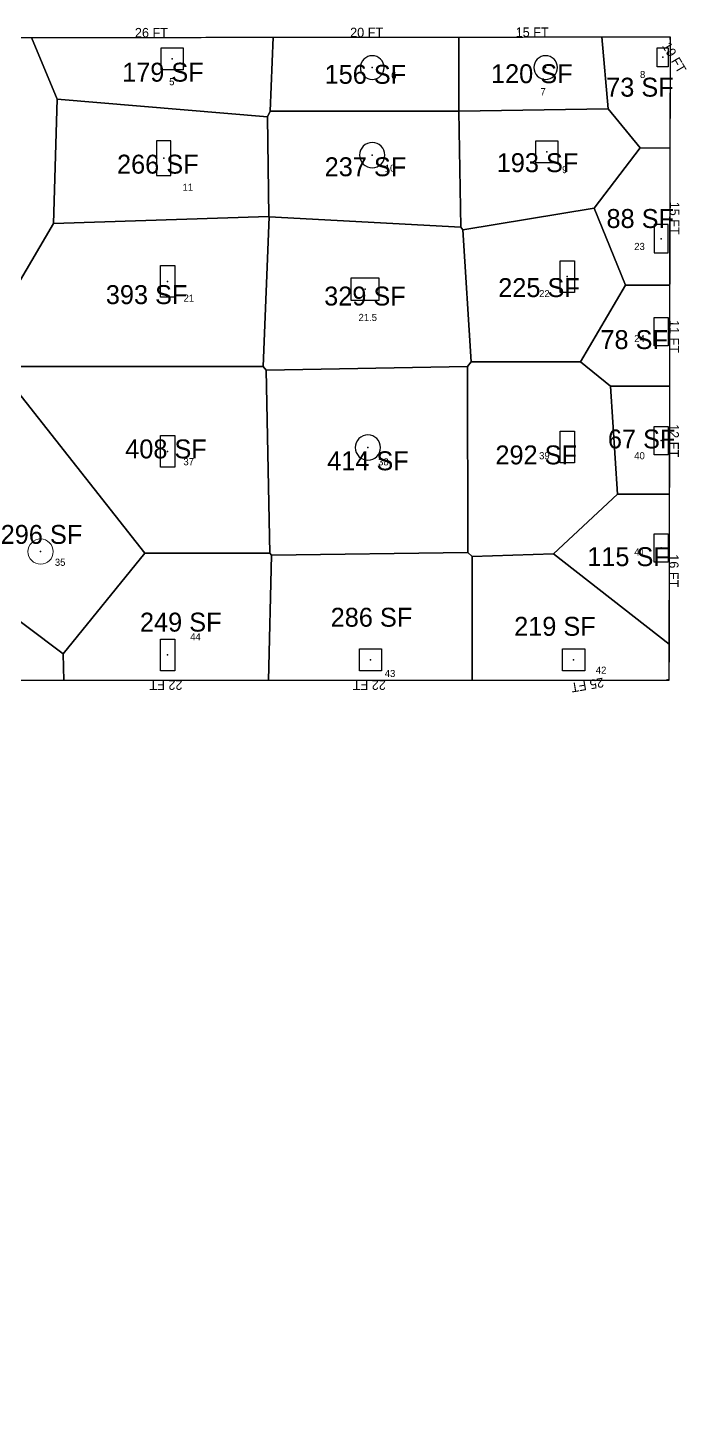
# Model space of a CAD drawing. Header units: metres. Extents: x 29 to 12657, y -13 to 49076.
# Drawn here: x 11821 to 12657, y 0 to 1742 of the extents above; entities that cross this region are included whole.
import ezdxf
from ezdxf.enums import TextEntityAlignment as Align

# ---------------------------------------------------------------- set-up
doc = ezdxf.new("R2010")
doc.units = ezdxf.units.M
doc.layers.add('COL-IDEN', color=171, linetype='Continuous', lineweight=30)
doc.layers.add('COLS', color=52, linetype='Continuous', lineweight=20)
for name, color, linetype in [('FLOOR_1_AREA_LABELS', 3, 'Continuous'), ('FLOOR_1_BOUNDARY', 5, 'Continuous'), ('FLOOR_1_COLUMNS', 7, 'Continuous'), ('FLOOR_1_FASCADE_COLUMNS', 30, 'Continuous'), ('FLOOR_1_LARGE_TRIBUTARY', 6, 'Continuous'), ('FLOOR_1_TRIBUTARY_COL_0', 2, 'Continuous'), ('FLOOR_1_TRIBUTARY_COL_1', 2, 'Continuous'), ('FLOOR_1_TRIBUTARY_COL_21', 2, 'Continuous'), ('FLOOR_1_TRIBUTARY_COL_22', 2, 'Continuous'), ('FLOOR_1_TRIBUTARY_COL_23', 2, 'Continuous'), ('FLOOR_1_TRIBUTARY_COL_26', 2, 'Continuous'), ('FLOOR_1_TRIBUTARY_COL_27', 2, 'Continuous'), ('FLOOR_1_TRIBUTARY_COL_28', 2, 'Continuous'), ('FLOOR_1_TRIBUTARY_COL_29', 2, 'Continuous'), ('FLOOR_1_TRIBUTARY_COL_30', 2, 'Continuous'), ('FLOOR_1_TRIBUTARY_COL_31', 2, 'Continuous'), ('FLOOR_1_TRIBUTARY_COL_32', 2, 'Continuous'), ('FLOOR_1_TRIBUTARY_COL_34', 2, 'Continuous'), ('FLOOR_1_TRIBUTARY_COL_35', 2, 'Continuous'), ('FLOOR_1_TRIBUTARY_COL_38', 2, 'Continuous'), ('FLOOR_1_TRIBUTARY_COL_39', 2, 'Continuous'), ('FLOOR_1_TRIBUTARY_COL_40', 2, 'Continuous'), ('FLOOR_1_TRIBUTARY_COL_47', 2, 'Continuous'), ('FLOOR_1_TRIBUTARY_COL_48', 2, 'Continuous'), ('FLOOR_1_TRIBUTARY_COL_49', 2, 'Continuous'), ('FLOOR_1_TRIBUTARY_COL_50', 2, 'Continuous'), ('FLOOR_1_TRIBUTARY_COL_51', 2, 'Continuous'), ('FLOOR_1_TRIBUTARY_COL_52', 2, 'Continuous'), ('SLAB-RESIDENTIAL', 6, 'Continuous')]:
    doc.layers.add(name, color=color, linetype=linetype)

msp = doc.modelspace()

# ---------------------------------------------------------------- linework, layer by layer
at = {"layer": 'COLS', "lineweight": 30}
for points in [[(11990.8, 1688.2), (11990.8, 1716.2), (12018.8, 1716.2), (12018.8, 1688.2)], [(12620.2, 1692.2), (12620.2, 1716.2), (12634.2, 1716.2), (12634.2, 1692.2)], [(12003.2, 1598.2), (11985.2, 1598.2), (11985.2, 1554.2), (12003.2, 1554.2)], [(12466.2, 1570.2), (12466.2, 1598.2), (12494.2, 1598.2), (12494.2, 1570.2)], [(12616.2, 1456.2), (12634.2, 1456.2), (12634.2, 1492.2), (12616.2, 1492.2)], [(12497.2, 1406.2), (12497.2, 1446.2), (12515.2, 1446.2), (12515.2, 1406.2)], [(11990.2, 1400.1), (11990.2, 1440.1), (12008.2, 1440.1), (12008.2, 1400.1)], [(12231.7, 1396.1), (12267.7, 1396.1), (12267.7, 1424.1), (12231.7, 1424.1)], [(12616.2, 1338.4), (12616.2, 1374.4), (12634.2, 1374.4), (12634.2, 1338.4)], [(11990.2, 1184.5), (11990.2, 1224.5), (12008.2, 1224.5), (12008.2, 1184.5)], [(12497.2, 1190.2), (12497.2, 1230.2), (12515.2, 1230.2), (12515.2, 1190.2)], [(12616.2, 1200.2), (12616.2, 1236.2), (12634.2, 1236.2), (12634.2, 1200.2)], [(12616.2, 1064.2), (12616.2, 1100.2), (12634.2, 1100.2), (12634.2, 1064.2)], [(11990.2, 926.5), (11990.2, 966.5), (12008.2, 966.5), (12008.2, 926.5)], [(12242.6, 926.2), (12242.6, 954.2), (12270.6, 954.2), (12270.6, 926.2)], [(12500.2, 926.2), (12500.2, 954.2), (12528.2, 954.2), (12528.2, 926.2)]]:
    msp.add_lwpolyline(points, close=True, dxfattribs=at)
for points in [[(12273.7, 1691.2, 0.414214), (12258.7, 1706.2, 0.414214), (12243.7, 1691.2, 0.414214), (12258.7, 1676.2, 0.414214)], [(12493.7, 1691.2, 0.414214), (12478.7, 1706.2, 0.414214), (12463.7, 1691.2, 0.414214), (12478.7, 1676.2, 0.414214)], [(12274.7, 1580.2, 0.414214), (12258.7, 1596.2, 0.414214), (12242.7, 1580.2, 0.414214), (12258.7, 1564.2, 0.414214)], [(12269.2, 1209.4, 0.414214), (12253.2, 1225.4, 0.414214), (12237.2, 1209.4, 0.414214), (12253.2, 1193.4, 0.414214)]]:
    msp.add_lwpolyline(points, format="xyb", close=True, dxfattribs=at)
at = {"layer": 'COLS'}
msp.add_circle((11838, 1077.5), 16, dxfattribs=at)
at = {"layer": 'FLOOR_1_BOUNDARY'}
msp.add_lwpolyline([(10436.2, 2), (11019.7, 1728.2), (12636.7, 1730.2), (12635.1, 914.2), (11724.5, 914.2), (11462.2, 114.5), (11437.4, 114.5), (11437.6, 0), (10436.2, 2)], close=True, dxfattribs=at)
at = {"layer": 'FLOOR_1_COLUMNS'}
for p in [(12004.8, 1702.2), (12258.7, 1691.2), (12478.7, 1691.2), (12627.2, 1704.2), (11994.2, 1576.2), (12258.7, 1580.2), (12480.2, 1584.2), (12625.2, 1474.2), (11999.2, 1420.1), (12506.2, 1426.2), (12249.7, 1410.1), (12625.2, 1356.4), (11999.2, 1204.5), (12253.2, 1209.4), (12506.2, 1210.2), (12625.2, 1218.2), (12625.2, 1082.2), (11838, 1077.5), (11999.2, 946.5), (12256.6, 940.2), (12514.2, 940.2)]:
    msp.add_point(p, dxfattribs=at)
at = {"layer": 'FLOOR_1_FASCADE_COLUMNS'}
for points in [[(11783.6, 1729.1), (11789.6, 1729.1), (11795.6, 1729.1), (11801.6, 1729.1), (11807.6, 1729.2), (11813.6, 1729.2), (11819.6, 1729.2), (11825.6, 1729.2)], [(11825.6, 1729.2), (11831.6, 1729.2), (11837.6, 1729.2), (11843.6, 1729.2), (11849.6, 1729.2), (11855.6, 1729.2), (11861.6, 1729.2), (11867.6, 1729.2), (11873.6, 1729.2), (11879.6, 1729.2), (11885.6, 1729.3), (11891.6, 1729.3), (11897.6, 1729.3), (11903.6, 1729.3), (11909.6, 1729.3), (11915.6, 1729.3), (11921.6, 1729.3), (11927.6, 1729.3), (11933.6, 1729.3), (11939.6, 1729.3), (11945.6, 1729.3), (11951.6, 1729.3), (11957.6, 1729.3), (11963.6, 1729.3), (11969.6, 1729.4), (11975.6, 1729.4), (11981.6, 1729.4), (11987.6, 1729.4), (11993.6, 1729.4), (11999.6, 1729.4), (12005.6, 1729.4), (12011.6, 1729.4), (12017.6, 1729.4), (12023.6, 1729.4), (12029.6, 1729.4), (12035.6, 1729.4), (12041.6, 1729.4), (12047.6, 1729.5), (12053.6, 1729.5), (12059.6, 1729.5), (12065.6, 1729.5), (12071.6, 1729.5), (12077.6, 1729.5), (12083.6, 1729.5), (12089.6, 1729.5), (12095.6, 1729.5), (12101.6, 1729.5), (12107.6, 1729.5), (12113.6, 1729.5), (12119.6, 1729.5), (12125.6, 1729.5), (12131.6, 1729.6)], [(12131.6, 1729.6), (12137.6, 1729.6), (12143.6, 1729.6), (12149.6, 1729.6), (12155.6, 1729.6), (12161.6, 1729.6), (12167.6, 1729.6), (12173.6, 1729.6), (12179.6, 1729.6), (12185.6, 1729.6), (12191.6, 1729.6), (12197.6, 1729.6), (12203.6, 1729.6), (12209.6, 1729.7), (12215.6, 1729.7), (12221.6, 1729.7), (12227.6, 1729.7), (12233.6, 1729.7), (12239.6, 1729.7), (12245.6, 1729.7), (12251.6, 1729.7), (12257.6, 1729.7), (12263.6, 1729.7), (12269.6, 1729.7), (12275.6, 1729.7), (12281.6, 1729.7), (12287.6, 1729.7), (12293.6, 1729.8), (12299.6, 1729.8), (12305.6, 1729.8), (12311.6, 1729.8), (12317.6, 1729.8), (12323.6, 1729.8), (12329.6, 1729.8), (12335.6, 1729.8), (12341.6, 1729.8), (12347.6, 1729.8), (12353.6, 1729.8), (12359.6, 1729.8), (12365.6, 1729.8), (12371.6, 1729.9)], [(12371.6, 1729.9), (12377.6, 1729.9), (12383.6, 1729.9), (12389.6, 1729.9), (12395.6, 1729.9), (12401.6, 1729.9), (12407.6, 1729.9), (12413.6, 1729.9), (12419.6, 1729.9), (12425.6, 1729.9), (12431.6, 1729.9), (12437.6, 1729.9), (12443.6, 1729.9), (12449.6, 1729.9), (12455.6, 1730), (12461.6, 1730), (12467.6, 1730), (12473.6, 1730), (12479.6, 1730), (12485.6, 1730), (12491.6, 1730), (12497.6, 1730), (12503.6, 1730), (12509.6, 1730), (12515.6, 1730), (12521.6, 1730), (12527.6, 1730), (12533.6, 1730.1), (12539.6, 1730.1), (12545.6, 1730.1), (12551.6, 1730.1)], [(12551.6, 1730.1), (12557.6, 1730.1), (12563.6, 1730.1), (12569.6, 1730.1), (12575.6, 1730.1), (12581.6, 1730.1), (12587.6, 1730.1), (12593.6, 1730.1), (12599.6, 1730.1), (12605.6, 1730.1), (12611.6, 1730.2), (12617.6, 1730.2), (12623.6, 1730.2), (12629.6, 1730.2), (12635.6, 1730.2), (12636.6, 1725.2), (12636.6, 1719.2), (12636.6, 1713.2), (12636.6, 1707.2), (12636.6, 1701.2), (12636.6, 1695.2), (12636.6, 1689.2), (12636.6, 1683.2), (12636.6, 1677.2), (12636.5, 1671.2), (12636.5, 1665.2), (12636.5, 1659.2), (12636.5, 1653.2), (12636.5, 1647.2), (12636.5, 1641.2), (12636.5, 1635.2), (12636.5, 1629.2), (12636.4, 1623.2), (12636.4, 1617.2), (12636.4, 1611.2), (12636.4, 1605.2), (12636.4, 1599.2), (12636.4, 1593.2), (12636.4, 1587.2)], [(12636.4, 1587.2), (12636.4, 1581.2), (12636.4, 1575.2), (12636.3, 1569.2), (12636.3, 1563.2), (12636.3, 1557.2), (12636.3, 1551.2), (12636.3, 1545.2), (12636.3, 1539.2), (12636.3, 1533.2), (12636.3, 1527.2), (12636.2, 1521.2), (12636.2, 1515.2), (12636.2, 1509.2), (12636.2, 1503.2), (12636.2, 1497.2), (12636.2, 1491.2), (12636.2, 1485.2), (12636.2, 1479.2), (12636.2, 1473.2), (12636.1, 1467.2), (12636.1, 1461.2), (12636.1, 1455.2), (12636.1, 1449.2), (12636.1, 1443.2), (12636.1, 1437.2), (12636.1, 1431.2), (12636.1, 1425.2), (12636.1, 1419.2), (12636, 1413.2)], [(12636, 1413.2), (12636, 1407.2), (12636, 1401.2), (12636, 1395.2), (12636, 1389.2), (12636, 1383.2), (12636, 1377.2), (12636, 1371.2), (12635.9, 1365.2), (12635.9, 1359.2), (12635.9, 1353.2), (12635.9, 1347.2), (12635.9, 1341.2), (12635.9, 1335.2), (12635.9, 1329.2), (12635.9, 1323.2), (12635.9, 1317.2), (12635.8, 1311.2), (12635.8, 1305.2), (12635.8, 1299.2), (12635.8, 1293.2), (12635.8, 1287.2)], [(12635.8, 1287.2), (12635.8, 1281.2), (12635.8, 1275.2), (12635.8, 1269.2), (12635.8, 1263.2), (12635.7, 1257.2), (12635.7, 1251.2), (12635.7, 1245.2), (12635.7, 1239.2), (12635.7, 1233.2), (12635.7, 1227.2), (12635.7, 1221.2), (12635.7, 1215.2), (12635.6, 1209.2), (12635.6, 1203.2), (12635.6, 1197.2), (12635.6, 1191.2), (12635.6, 1185.2), (12635.6, 1179.2), (12635.6, 1173.2), (12635.6, 1167.2), (12635.6, 1161.2), (12635.5, 1155.2), (12635.5, 1149.2)], [(12635.5, 1149.2), (12635.5, 1143.2), (12635.5, 1137.2), (12635.5, 1131.2), (12635.5, 1125.2), (12635.5, 1119.2), (12635.5, 1113.2), (12635.4, 1107.2), (12635.4, 1101.2), (12635.4, 1095.2), (12635.4, 1089.2), (12635.4, 1083.2), (12635.4, 1077.2), (12635.4, 1071.2), (12635.4, 1065.2), (12635.4, 1059.2), (12635.3, 1053.2), (12635.3, 1047.2), (12635.3, 1041.2), (12635.3, 1035.2), (12635.3, 1029.2), (12635.3, 1023.2), (12635.3, 1017.2), (12635.3, 1011.2), (12635.3, 1005.2), (12635.2, 999.2), (12635.2, 993.2), (12635.2, 987.2), (12635.2, 981.2), (12635.2, 975.2), (12635.2, 969.2), (12635.2, 963.2), (12635.2, 957.2)], [(12635.2, 957.2), (12635.1, 951.2), (12635.1, 945.2), (12635.1, 939.2), (12635.1, 933.2), (12635.1, 927.2), (12635.1, 921.2), (12635.1, 915.2), (12630.1, 914.2), (12624.1, 914.2), (12618.1, 914.2), (12612.1, 914.2), (12606.1, 914.2), (12600.1, 914.2), (12594.1, 914.2), (12588.1, 914.2), (12582.1, 914.2), (12576.1, 914.2), (12570.1, 914.2), (12564.1, 914.2), (12558.1, 914.2), (12552.1, 914.2), (12546.1, 914.2), (12540.1, 914.2), (12534.1, 914.2), (12528.1, 914.2), (12522.1, 914.2), (12516.1, 914.2), (12510.1, 914.2), (12504.1, 914.2), (12498.1, 914.2), (12492.1, 914.2), (12486.1, 914.2), (12480.1, 914.2), (12474.1, 914.2), (12468.1, 914.2), (12462.1, 914.2), (12456.1, 914.2), (12450.1, 914.2), (12444.1, 914.2), (12438.1, 914.2), (12432.1, 914.2), (12426.1, 914.2), (12420.1, 914.2), (12414.1, 914.2), (12408.1, 914.2), (12402.1, 914.2), (12396.1, 914.2), (12390.1, 914.2), (12384.1, 914.2)], [(11868.1, 914.2), (11862.1, 914.2), (11856.1, 914.2), (11850.1, 914.2), (11844.1, 914.2), (11838.1, 914.2), (11832.1, 914.2), (11826.1, 914.2), (11820.1, 914.2)], [(12126.1, 914.2), (12120.1, 914.2), (12114.1, 914.2), (12108.1, 914.2), (12102.1, 914.2), (12096.1, 914.2), (12090.1, 914.2), (12084.1, 914.2), (12078.1, 914.2), (12072.1, 914.2), (12066.1, 914.2), (12060.1, 914.2), (12054.1, 914.2), (12048.1, 914.2), (12042.1, 914.2), (12036.1, 914.2), (12030.1, 914.2), (12024.1, 914.2), (12018.1, 914.2), (12012.1, 914.2), (12006.1, 914.2), (12000.1, 914.2), (11994.1, 914.2), (11988.1, 914.2), (11982.1, 914.2), (11976.1, 914.2), (11970.1, 914.2), (11964.1, 914.2), (11958.1, 914.2), (11952.1, 914.2), (11946.1, 914.2), (11940.1, 914.2), (11934.1, 914.2), (11928.1, 914.2), (11922.1, 914.2), (11916.1, 914.2), (11910.1, 914.2), (11904.1, 914.2), (11898.1, 914.2), (11892.1, 914.2), (11886.1, 914.2), (11880.1, 914.2), (11874.1, 914.2), (11868.1, 914.2)], [(12384.1, 914.2), (12378.1, 914.2), (12372.1, 914.2), (12366.1, 914.2), (12360.1, 914.2), (12354.1, 914.2), (12348.1, 914.2), (12342.1, 914.2), (12336.1, 914.2), (12330.1, 914.2), (12324.1, 914.2), (12318.1, 914.2), (12312.1, 914.2), (12306.1, 914.2), (12300.1, 914.2), (12294.1, 914.2), (12288.1, 914.2), (12282.1, 914.2), (12276.1, 914.2), (12270.1, 914.2), (12264.1, 914.2), (12258.1, 914.2), (12252.1, 914.2), (12246.1, 914.2), (12240.1, 914.2), (12234.1, 914.2), (12228.1, 914.2), (12222.1, 914.2), (12216.1, 914.2), (12210.1, 914.2), (12204.1, 914.2), (12198.1, 914.2), (12192.1, 914.2), (12186.1, 914.2), (12180.1, 914.2), (12174.1, 914.2), (12168.1, 914.2), (12162.1, 914.2), (12156.1, 914.2), (12150.1, 914.2), (12144.1, 914.2), (12138.1, 914.2), (12132.1, 914.2), (12126.1, 914.2)]]:
    msp.add_lwpolyline(points, dxfattribs=at)
at = {"layer": 'FLOOR_1_LARGE_TRIBUTARY'}
for points in [[(11614.4, 1597.9), (11783.8, 1729.1), (11826.5, 1729.2), (11858.9, 1651), (11854.4, 1493.6), (11809.6, 1417), (11626.8, 1528.8), (11614.4, 1597.9)], [(12129.1, 1635.7), (12125.7, 1628.6), (11858.9, 1651), (11826.5, 1729.2), (12133.2, 1729.6), (12129.1, 1635.7)], [(12368.7, 1636.1), (12368.5, 1635.7), (12129.1, 1635.7), (12133.2, 1729.6), (12368.7, 1729.8), (12368.7, 1636.1)], [(12368.7, 1729.8), (12550.1, 1730.1), (12558.1, 1638.8), (12368.7, 1636.1), (12368.7, 1729.8)], [(12598.4, 1589.4), (12558.1, 1638.8), (12550.1, 1730.1), (12636.7, 1730.2), (12636.4, 1589.1), (12598.4, 1589.4)], [(11858.9, 1651), (12125.7, 1628.6), (12127.6, 1502.3), (11854.4, 1493.6), (11858.9, 1651)], [(12368.5, 1635.7), (12368.7, 1636.1), (12558.1, 1638.8), (12598.4, 1589.4), (12540.4, 1512.9), (12373.7, 1485.5), (12371.2, 1488.9), (12368.5, 1635.7)], [(12127.6, 1502.3), (12125.7, 1628.6), (12129.1, 1635.7), (12368.5, 1635.7), (12371.2, 1488.9), (12127.9, 1501.8), (12127.6, 1502.3)], [(12579.8, 1415.3), (12540.4, 1512.9), (12598.4, 1589.4), (12636.4, 1589.1), (12636, 1415.3), (12579.8, 1415.3)], [(11854.4, 1493.6), (12127.6, 1502.3), (12127.9, 1501.8), (12120.4, 1312.3), (11809.3, 1312.3), (11809.6, 1417), (11854.4, 1493.6)], [(12120.4, 1312.3), (12127.9, 1501.8), (12371.2, 1488.9), (12373.7, 1485.5), (12384.2, 1318.2), (12379.4, 1312), (12124.3, 1307.5), (12120.4, 1312.3)], [(12540.4, 1512.9), (12579.8, 1415.3), (12522.8, 1318.2), (12384.2, 1318.2), (12373.7, 1485.5), (12540.4, 1512.9)], [(12560.8, 1287.3), (12522.8, 1318.2), (12579.8, 1415.3), (12636, 1415.3), (12635.8, 1287.3), (12560.8, 1287.3)], [(11805.9, 1306.4), (11809.3, 1312.3), (12120.4, 1312.3), (12124.3, 1307.5), (12128.8, 1075.5), (11970.2, 1075.5), (11808.9, 1280.3), (11805.9, 1306.4)], [(12124.3, 1307.5), (12379.4, 1312), (12380.1, 1076.4), (12131.1, 1073.2), (12128.8, 1075.5), (12124.3, 1307.5)], [(12384.2, 1318.2), (12522.8, 1318.2), (12560.8, 1287.3), (12570, 1150.2), (12488.7, 1074.5), (12385.4, 1071.5), (12380.1, 1076.4), (12379.4, 1312), (12384.2, 1318.2)], [(11726.2, 1054.3), (11727.2, 1066.7), (11729, 1078.7), (11731.3, 1090.6), (11734.3, 1102.3), (11738, 1113.7), (11749.6, 1144.3), (11808.9, 1280.3), (11970.2, 1075.5), (11866.7, 948.1), (11726.1, 1053.3), (11726.2, 1054.3)], [(12570, 1150.2), (12560.8, 1287.3), (12635.8, 1287.3), (12635.5, 1150.2), (12570, 1150.2)], [(12488.7, 1074.5), (12570, 1150.2), (12635.5, 1150.2), (12635.2, 960), (12488.7, 1074.5)], [(12127.2, 914.2), (11867.6, 914.2), (11866.7, 948.1), (11970.2, 1075.5), (12128.8, 1075.5), (12131.1, 1073.2), (12127.2, 914.2)], [(12131.1, 1073.2), (12380.1, 1076.4), (12385.4, 1071.5), (12385.4, 914.2), (12127.2, 914.2), (12131.1, 1073.2)], [(12385.4, 1071.5), (12488.7, 1074.5), (12635.2, 960), (12635.1, 914.2), (12385.4, 914.2), (12385.4, 1071.5)]]:
    msp.add_lwpolyline(points, close=True, dxfattribs=at)
msp.add_lwpolyline([(11726.1, 1053.3), (11866.7, 948.1), (11867.6, 914.2), (11724.5, 914.2)], dxfattribs=at)
at = {"layer": 'FLOOR_1_TRIBUTARY_COL_0'}
msp.add_lwpolyline([(11858.9, 1651), (12125.7, 1628.6), (12127.6, 1502.3), (11854.4, 1493.6), (11858.9, 1651)], close=True, dxfattribs=at)
at = {"layer": 'FLOOR_1_TRIBUTARY_COL_1'}
msp.add_lwpolyline([(12579.8, 1415.3), (12540.4, 1512.9), (12598.4, 1589.4), (12636.4, 1589.1), (12636, 1415.3), (12579.8, 1415.3)], close=True, dxfattribs=at)
at = {"layer": 'FLOOR_1_TRIBUTARY_COL_21'}
msp.add_lwpolyline([(12488.7, 1074.5), (12570, 1150.2), (12635.5, 1150.2), (12635.2, 960), (12488.7, 1074.5)], close=True, dxfattribs=at)
at = {"layer": 'FLOOR_1_TRIBUTARY_COL_22'}
msp.add_lwpolyline([(12560.8, 1287.3), (12522.8, 1318.2), (12579.8, 1415.3), (12636, 1415.3), (12635.8, 1287.3), (12560.8, 1287.3)], close=True, dxfattribs=at)
at = {"layer": 'FLOOR_1_TRIBUTARY_COL_23'}
msp.add_lwpolyline([(12570, 1150.2), (12560.8, 1287.3), (12635.8, 1287.3), (12635.5, 1150.2), (12570, 1150.2)], close=True, dxfattribs=at)
at = {"layer": 'FLOOR_1_TRIBUTARY_COL_26'}
msp.add_lwpolyline([(12129.1, 1635.7), (12125.7, 1628.6), (11858.9, 1651), (11826.5, 1729.2), (12133.2, 1729.6), (12129.1, 1635.7)], close=True, dxfattribs=at)
at = {"layer": 'FLOOR_1_TRIBUTARY_COL_27'}
msp.add_lwpolyline([(11854.4, 1493.6), (12127.6, 1502.3), (12127.9, 1501.8), (12120.4, 1312.3), (11809.3, 1312.3), (11809.6, 1417), (11854.4, 1493.6)], close=True, dxfattribs=at)
at = {"layer": 'FLOOR_1_TRIBUTARY_COL_28'}
msp.add_lwpolyline([(11805.9, 1306.4), (11809.3, 1312.3), (12120.4, 1312.3), (12124.3, 1307.5), (12128.8, 1075.5), (11970.2, 1075.5), (11808.9, 1280.3), (11805.9, 1306.4)], close=True, dxfattribs=at)
at = {"layer": 'FLOOR_1_TRIBUTARY_COL_29'}
msp.add_lwpolyline([(12127.2, 914.2), (11867.6, 914.2), (11866.7, 948.1), (11970.2, 1075.5), (12128.8, 1075.5), (12131.1, 1073.2), (12127.2, 914.2)], close=True, dxfattribs=at)
at = {"layer": 'FLOOR_1_TRIBUTARY_COL_30'}
msp.add_lwpolyline([(12131.1, 1073.2), (12380.1, 1076.4), (12385.4, 1071.5), (12385.4, 914.2), (12127.2, 914.2), (12131.1, 1073.2)], close=True, dxfattribs=at)
at = {"layer": 'FLOOR_1_TRIBUTARY_COL_31'}
msp.add_lwpolyline([(12540.4, 1512.9), (12579.8, 1415.3), (12522.8, 1318.2), (12384.2, 1318.2), (12373.7, 1485.5), (12540.4, 1512.9)], close=True, dxfattribs=at)
at = {"layer": 'FLOOR_1_TRIBUTARY_COL_32'}
msp.add_lwpolyline([(12384.2, 1318.2), (12522.8, 1318.2), (12560.8, 1287.3), (12570, 1150.2), (12488.7, 1074.5), (12385.4, 1071.5), (12380.1, 1076.4), (12379.4, 1312), (12384.2, 1318.2)], close=True, dxfattribs=at)
at = {"layer": 'FLOOR_1_TRIBUTARY_COL_34'}
msp.add_lwpolyline([(12385.4, 1071.5), (12488.7, 1074.5), (12635.2, 960), (12635.1, 914.2), (12385.4, 914.2), (12385.4, 1071.5)], close=True, dxfattribs=at)
at = {"layer": 'FLOOR_1_TRIBUTARY_COL_35'}
msp.add_lwpolyline([(11726.1, 1053.3), (11866.7, 948.1), (11867.6, 914.2), (11724.5, 914.2)], dxfattribs=at)
at = {"layer": 'FLOOR_1_TRIBUTARY_COL_38'}
msp.add_lwpolyline([(12598.4, 1589.4), (12558.1, 1638.8), (12550.1, 1730.1), (12636.7, 1730.2), (12636.4, 1589.1), (12598.4, 1589.4)], close=True, dxfattribs=at)
at = {"layer": 'FLOOR_1_TRIBUTARY_COL_39'}
msp.add_lwpolyline([(12120.4, 1312.3), (12127.9, 1501.8), (12371.2, 1488.9), (12373.7, 1485.5), (12384.2, 1318.2), (12379.4, 1312), (12124.3, 1307.5), (12120.4, 1312.3)], close=True, dxfattribs=at)
at = {"layer": 'FLOOR_1_TRIBUTARY_COL_40'}
msp.add_lwpolyline([(12368.5, 1635.7), (12368.7, 1636.1), (12558.1, 1638.8), (12598.4, 1589.4), (12540.4, 1512.9), (12373.7, 1485.5), (12371.2, 1488.9), (12368.5, 1635.7)], close=True, dxfattribs=at)
at = {"layer": 'FLOOR_1_TRIBUTARY_COL_47'}
msp.add_lwpolyline([(12368.7, 1729.8), (12550.1, 1730.1), (12558.1, 1638.8), (12368.7, 1636.1), (12368.7, 1729.8)], close=True, dxfattribs=at)
at = {"layer": 'FLOOR_1_TRIBUTARY_COL_48'}
msp.add_lwpolyline([(12127.6, 1502.3), (12125.7, 1628.6), (12129.1, 1635.7), (12368.5, 1635.7), (12371.2, 1488.9), (12127.9, 1501.8), (12127.6, 1502.3)], close=True, dxfattribs=at)
at = {"layer": 'FLOOR_1_TRIBUTARY_COL_49'}
msp.add_lwpolyline([(12368.7, 1636.1), (12368.5, 1635.7), (12129.1, 1635.7), (12133.2, 1729.6), (12368.7, 1729.8), (12368.7, 1636.1)], close=True, dxfattribs=at)
at = {"layer": 'FLOOR_1_TRIBUTARY_COL_50'}
msp.add_lwpolyline([(11614.4, 1597.9), (11783.8, 1729.1), (11826.5, 1729.2), (11858.9, 1651), (11854.4, 1493.6), (11809.6, 1417), (11626.8, 1528.8), (11614.4, 1597.9)], close=True, dxfattribs=at)
at = {"layer": 'FLOOR_1_TRIBUTARY_COL_51'}
msp.add_lwpolyline([(12124.3, 1307.5), (12379.4, 1312), (12380.1, 1076.4), (12131.1, 1073.2), (12128.8, 1075.5), (12124.3, 1307.5)], close=True, dxfattribs=at)
at = {"layer": 'FLOOR_1_TRIBUTARY_COL_52'}
msp.add_lwpolyline([(11726.2, 1054.3), (11727.2, 1066.7), (11729, 1078.7), (11731.3, 1090.6), (11734.3, 1102.3), (11738, 1113.7), (11749.6, 1144.3), (11808.9, 1280.3), (11970.2, 1075.5), (11866.7, 948.1), (11726.1, 1053.3), (11726.2, 1054.3)], close=True, dxfattribs=at)
at = {"layer": 'SLAB-RESIDENTIAL'}
msp.add_lwpolyline([(10436.2, 2), (11019.7, 1728.2), (12636.7, 1730.2), (12635.1, 914.2), (11724.5, 914.2), (11462.2, 114.5), (11437.4, 114.5), (11437.6, 0)], close=True, dxfattribs=at)

# ---------------------------------------------------------------- texts
at = {"layer": 'COL-IDEN', "char_height": 9, "attachment_point": 1}
for s, insert, width in [('5', (12001.1, 1677.8), 8.484), ('6', (12282.7, 1685.8), 8.484), ('8', (12598.4, 1686.9), 19.998), ('7', (12472.1, 1665.1), 8.484), ('10', (12274.6, 1568.1), 16.968), ('9', (12499.6, 1566.3), 16.968), ('11', (12018.1, 1543.9), 16.968), ('23', (12591.1, 1468.9), 16.968), ('21', (12019.4, 1403.4), 16.968), ('22', (12470.4, 1409.1), 16.968), ('21.5', (12241.3, 1378.9), 19.998), ('24', (12591.1, 1352.2), 16.968), ('39', (12470.4, 1203.6), 16.968), ('40', (12591.1, 1203.6), 16.968), ('37', (12019.2, 1196), 16.968), ('38', (12266.2, 1195.8), 16.968), ('41', (12591.1, 1081.5), 16.968), ('35', (11856.1, 1068.5), 16.968), ('44', (12027.8, 974), 16.968), ('43', (12274.6, 927.5), 16.968), ('42', (12542.3, 931.7), 16.968)]:
    msp.add_mtext(s, dxfattribs=dict(at, insert=insert, width=width))
at = {"layer": 'FLOOR_1_AREA_LABELS'}
for s, p in [('179 SF', (11993.2, 1685.3)), ('156 SF', (12250, 1682.6)), ('120 SF', (12461.1, 1683.4)), ('73 SF', (12598.3, 1666.3)), ('266 SF', (11986.7, 1568.7)), ('237 SF', (12250.1, 1565.4)), ('193 SF', (12468.4, 1570.6)), ('88 SF', (12598.7, 1499.8)), ('393 SF', (11972.5, 1403.3)), ('329 SF', (12249.5, 1401.5)), ('225 SF', (12470.3, 1412.2)), ('78 SF', (12591, 1346.3)), ('408 SF', (11997.1, 1207.7)), ('67 SF', (12600.5, 1220.3)), ('414 SF', (12253.3, 1192.6)), ('292 SF', (12466.7, 1200.1)), ('296 SF', (11839.1, 1099.3)), ('115 SF', (12583.2, 1071.1)), ('249 SF', (12015.8, 988.1)), ('286 SF', (12257.7, 994.3)), ('219 SF', (12490.5, 982.8))]:
    msp.add_text(s, height=24, dxfattribs=at).set_placement(p, align=Align.MIDDLE_CENTER)
at = {"layer": 'FLOOR_1_FASCADE_COLUMNS'}
for s, rotation, p in [('15 FT', 0.0709, (12461.6, 1736)), ('26 FT', 0.0709, (11978.6, 1735.4)), ('20 FT', 0.0709, (12251.6, 1735.7)), ('19 FT', -59.3086, (12641.8, 1703.8)), ('15 FT', -90.1107, (12642.2, 1500.2)), ('11 FT', -90.1107, (12641.9, 1350.2)), ('12 FT', -90.1107, (12641.7, 1218.2)), ('16 FT', -90.1107, (12641.3, 1053.2)), ('22 FT', 180, (11997.1, 908.2)), ('22 FT', 180, (12255.1, 908.2)), ('25 FT', -170.2666, (12531.7, 908.3))]:
    msp.add_text(s, height=12, rotation=rotation, dxfattribs=at).set_placement(p, align=Align.MIDDLE_CENTER)

doc.saveas('drawing.dxf')
